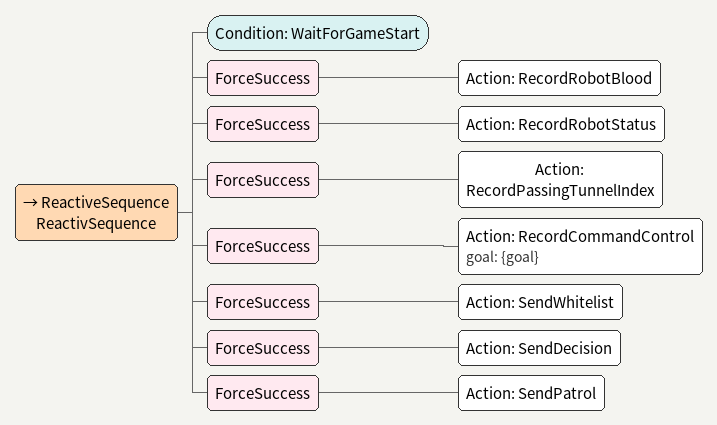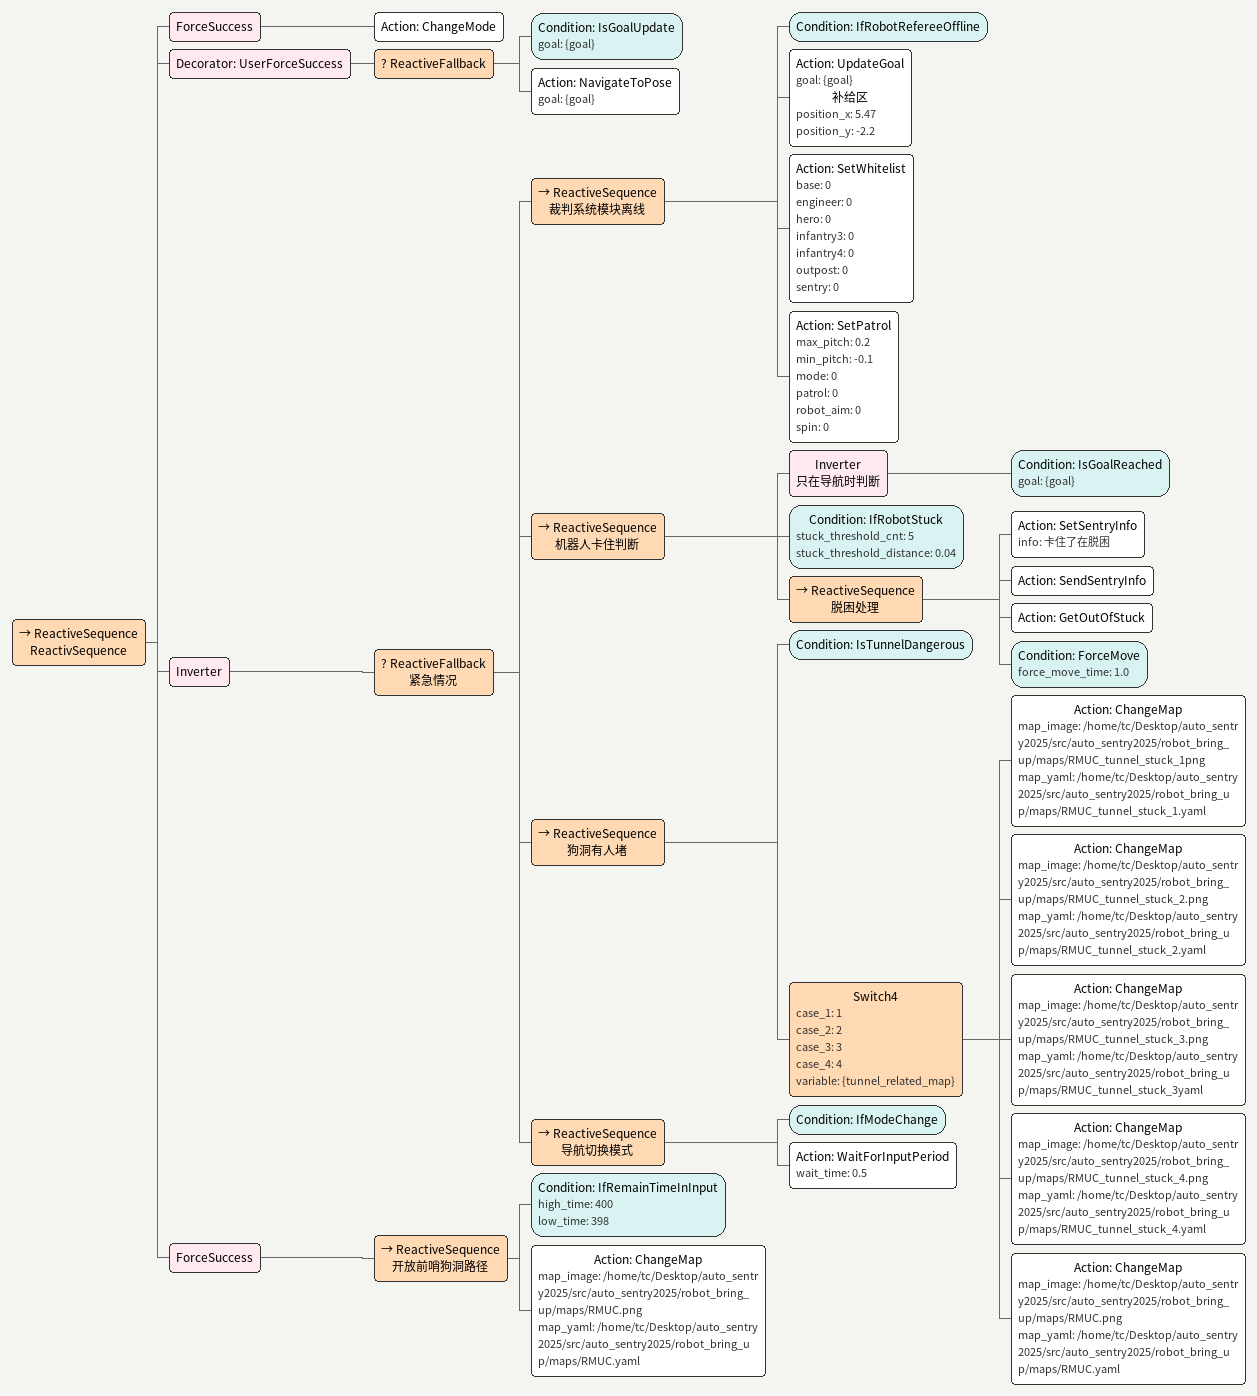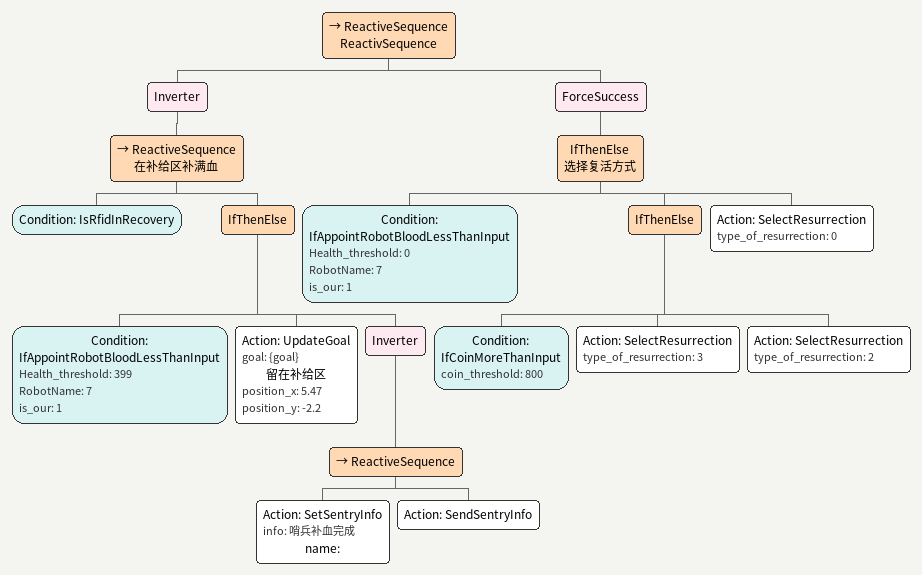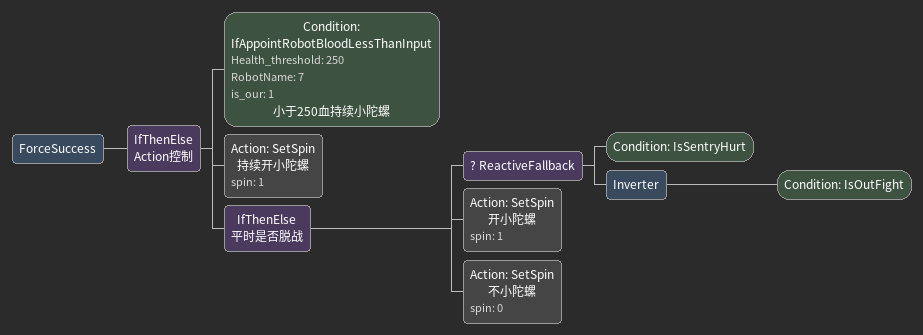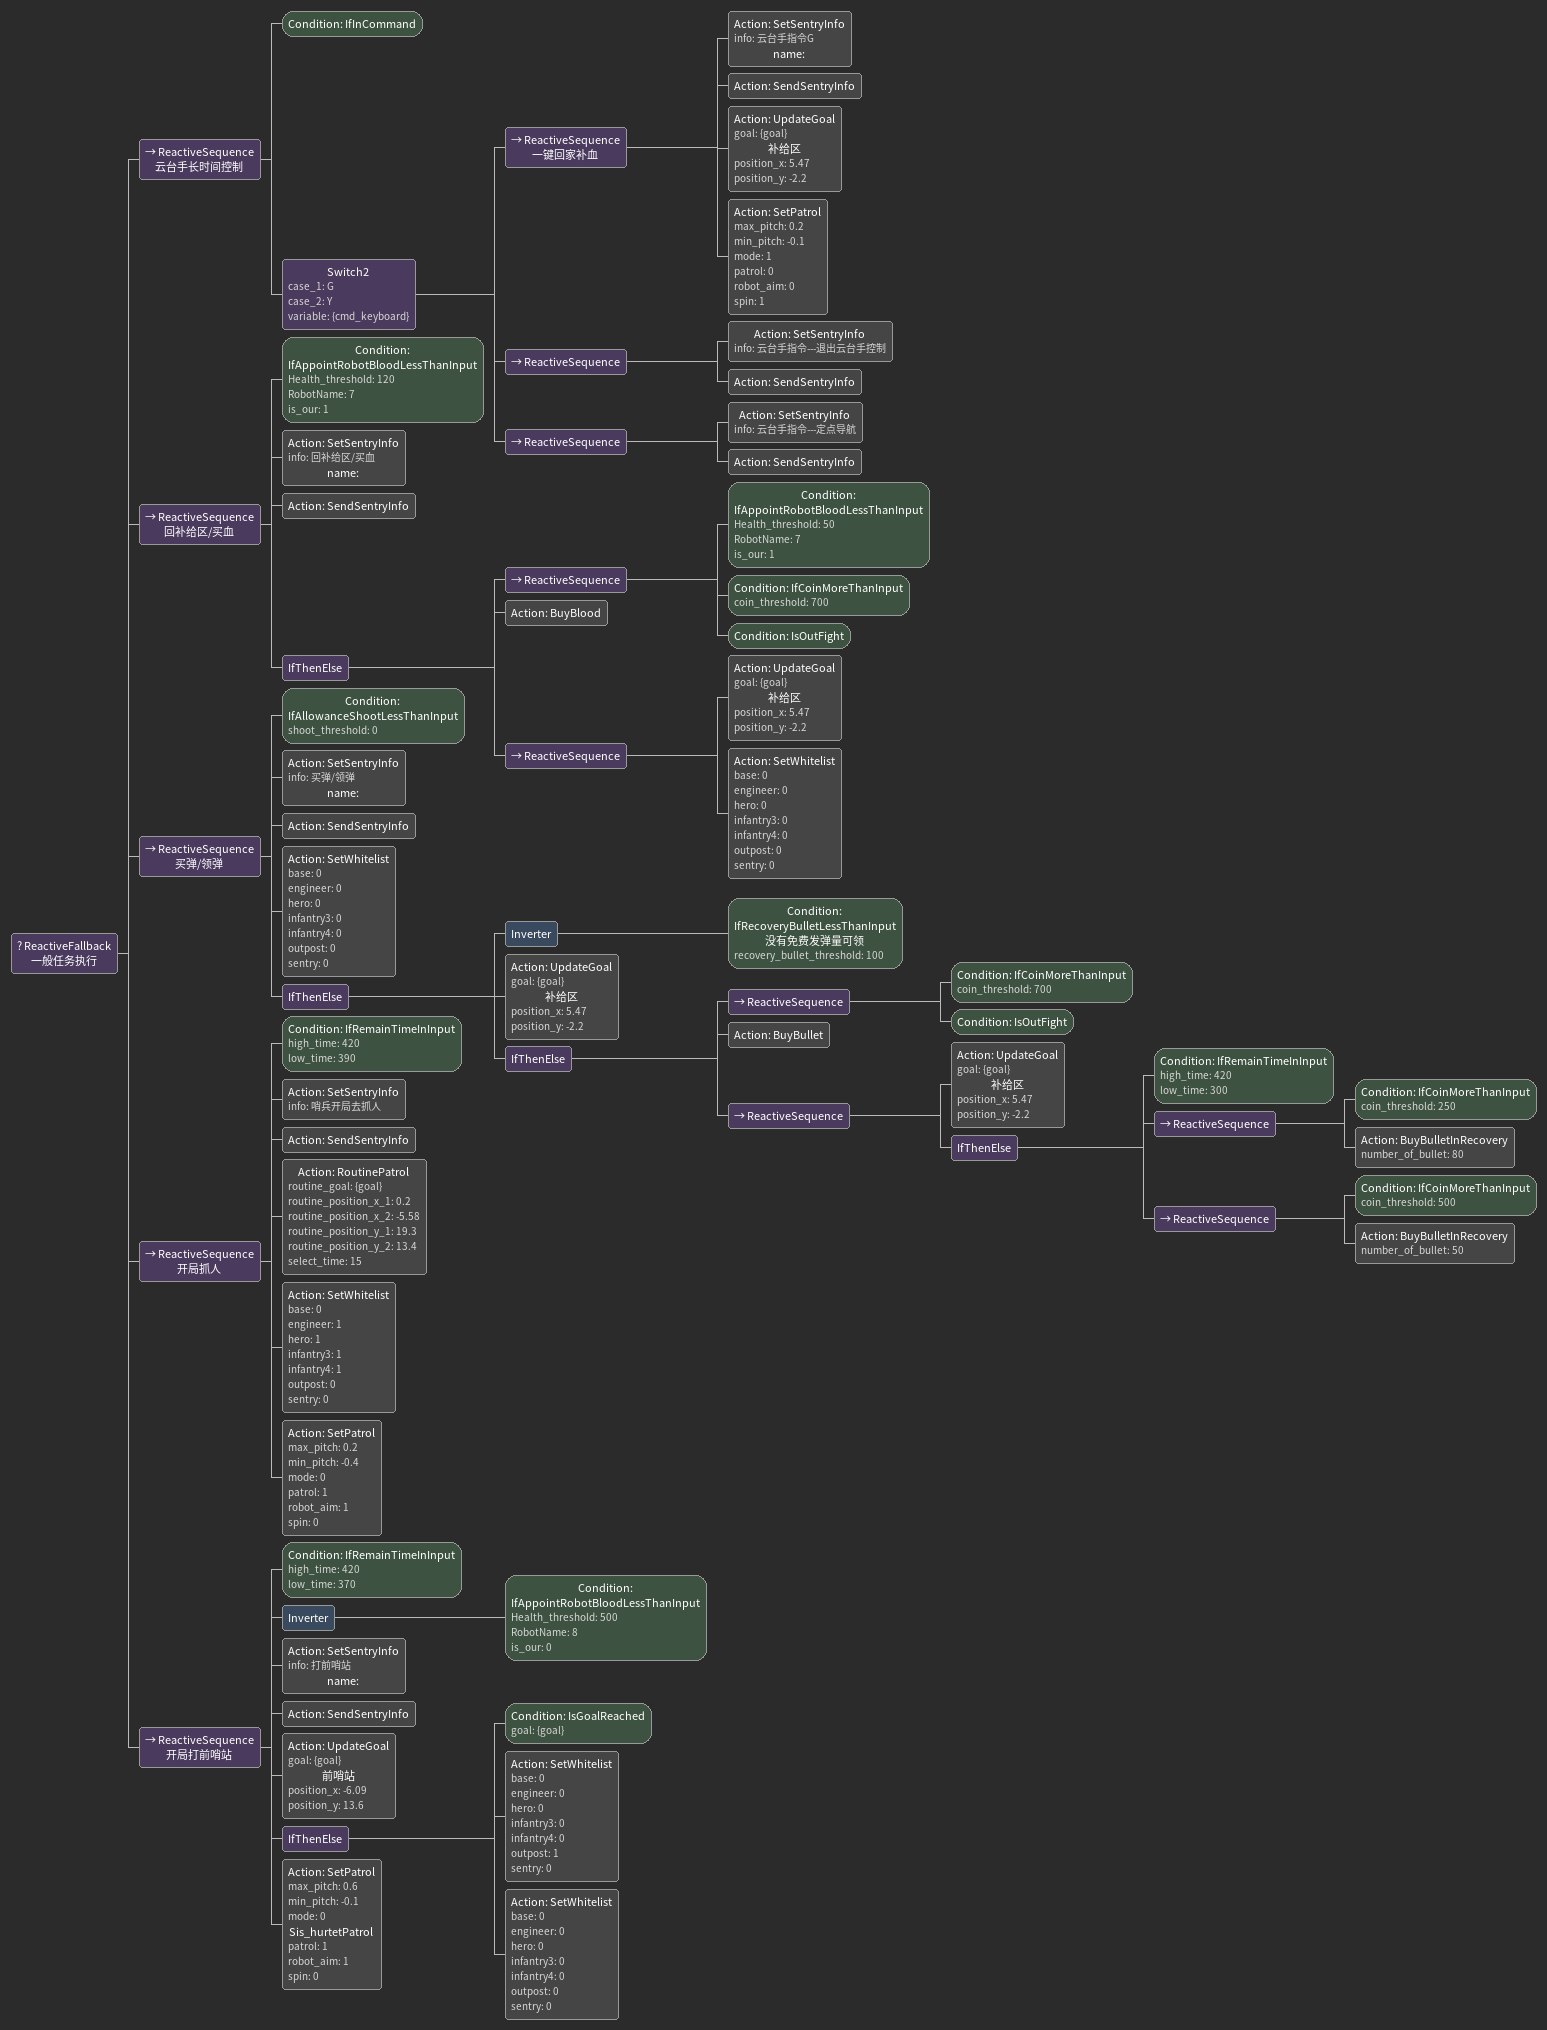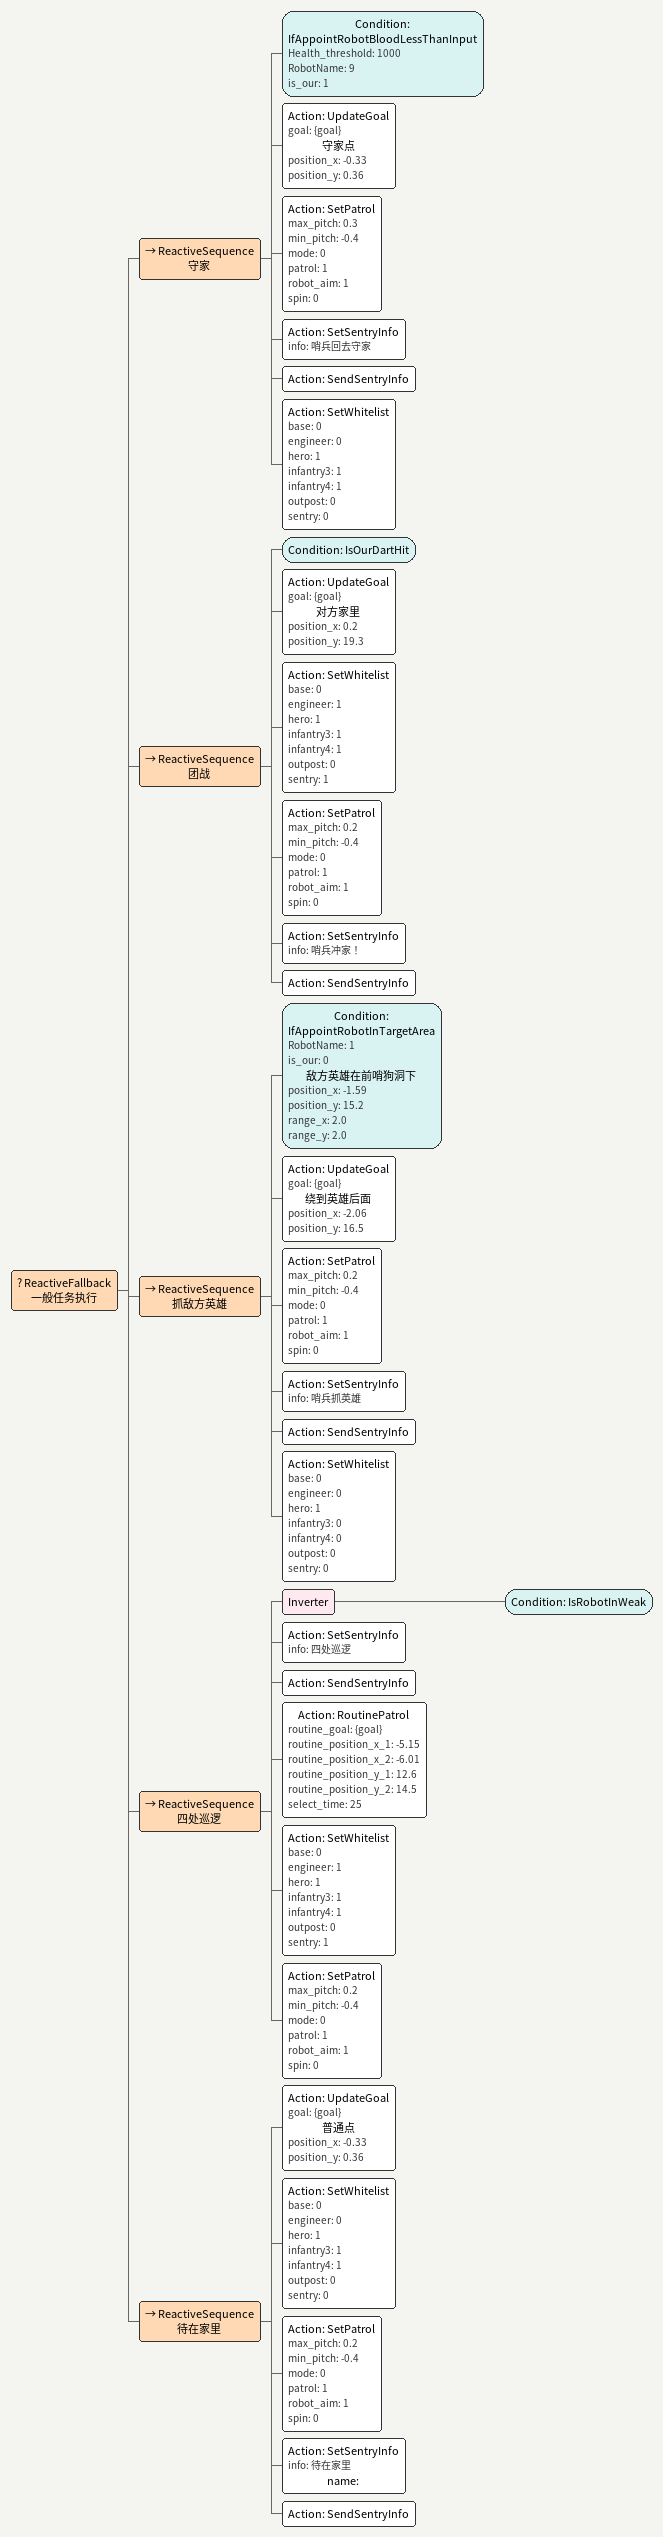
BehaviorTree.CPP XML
<ReactiveSequence name="ReactivSequence">
    <Condition ID="WaitForGameStart"/>
    <ForceSuccess>
        <Action ID="RecordRobotBlood"/>
    </ForceSuccess>
    <ForceSuccess>
        <Action ID="RecordRobotStatus"/>
    </ForceSuccess>
    <ForceSuccess>
        <Action ID="RecordPassingTunnelIndex"/>
    </ForceSuccess>
    <ForceSuccess>
        <Action ID="RecordCommandControl" goal="{goal}"/>
    </ForceSuccess>
    <ForceSuccess>
        <Action ID="SendWhitelist"/>
    </ForceSuccess>
    <ForceSuccess>
        <Action ID="SendDecision"/>
    </ForceSuccess>
    <ForceSuccess>
        <Action ID="SendPatrol"/>
    </ForceSuccess>
</ReactiveSequence>

<ReactiveSequence name="ReactivSequence">
    <ForceSuccess>
        <Action ID="ChangeMode"/>
    </ForceSuccess>
    <Decorator ID="UserForceSuccess">
        <ReactiveFallback>
            <Condition ID="IsGoalUpdate" goal="{goal}"/>
            <Action ID="NavigateToPose" goal="{goal}"/>
        </ReactiveFallback>
    </Decorator>
    <Inverter>
        <ReactiveFallback name="紧急情况">
            <ReactiveSequence name="裁判系统模块离线">
                <Condition ID="IfRobotRefereeOffline"/>
                <Action ID="UpdateGoal" goal="{goal}" name="补给区" position_x="5.47" position_y="-2.2"/>
                <Action ID="SetWhitelist" base="0" engineer="0" hero="0" infantry3="0" infantry4="0" outpost="0" sentry="0"/>
                <Action ID="SetPatrol" max_pitch="0.2" min_pitch="-0.1" mode="0" patrol="0" robot_aim="0" spin="0"/>
            </ReactiveSequence>
            <ReactiveSequence name="机器人卡住判断">
                <Inverter name="只在导航时判断">
                    <Condition ID="IsGoalReached" goal="{goal}"/>
                </Inverter>
                <Condition ID="IfRobotStuck" stuck_threshold_cnt="5" stuck_threshold_distance="0.04"/>
                <ReactiveSequence name="脱困处理">
                    <Action ID="SetSentryInfo" info="卡住了在脱困"/>
                    <Action ID="SendSentryInfo"/>
                    <Action ID="GetOutOfStuck"/>
                    <Condition ID="ForceMove" force_move_time="1.0"/>
                </ReactiveSequence>
            </ReactiveSequence>
            <ReactiveSequence name="狗洞有人堵">
                <Condition ID="IsTunnelDangerous"/>
                <Switch4 case_1="1" case_2="2" case_3="3" case_4="4" variable="{tunnel_related_map}">
                    <Action ID="ChangeMap" map_image="/home/tc/Desktop/auto_sentry2025/src/auto_sentry2025/robot_bring_up/maps/RMUC_tunnel_stuck_1png" map_yaml="/home/tc/Desktop/auto_sentry2025/src/auto_sentry2025/robot_bring_up/maps/RMUC_tunnel_stuck_1.yaml"/>
                    <Action ID="ChangeMap" map_image="/home/tc/Desktop/auto_sentry2025/src/auto_sentry2025/robot_bring_up/maps/RMUC_tunnel_stuck_2.png" map_yaml="/home/tc/Desktop/auto_sentry2025/src/auto_sentry2025/robot_bring_up/maps/RMUC_tunnel_stuck_2.yaml"/>
                    <Action ID="ChangeMap" map_image="/home/tc/Desktop/auto_sentry2025/src/auto_sentry2025/robot_bring_up/maps/RMUC_tunnel_stuck_3.png" map_yaml="/home/tc/Desktop/auto_sentry2025/src/auto_sentry2025/robot_bring_up/maps/RMUC_tunnel_stuck_3yaml"/>
                    <Action ID="ChangeMap" map_image="/home/tc/Desktop/auto_sentry2025/src/auto_sentry2025/robot_bring_up/maps/RMUC_tunnel_stuck_4.png" map_yaml="/home/tc/Desktop/auto_sentry2025/src/auto_sentry2025/robot_bring_up/maps/RMUC_tunnel_stuck_4.yaml"/>
                    <Action ID="ChangeMap" map_image="/home/tc/Desktop/auto_sentry2025/src/auto_sentry2025/robot_bring_up/maps/RMUC.png" map_yaml="/home/tc/Desktop/auto_sentry2025/src/auto_sentry2025/robot_bring_up/maps/RMUC.yaml"/>
                </Switch4>
            </ReactiveSequence>
            <ReactiveSequence name="导航切换模式">
                <Condition ID="IfModeChange"/>
                <Action ID="WaitForInputPeriod" wait_time="0.5"/>
            </ReactiveSequence>
        </ReactiveFallback>
    </Inverter>
    <ForceSuccess>
        <ReactiveSequence name="开放前哨狗洞路径">
            <Condition ID="IfRemainTimeInInput" high_time="400" low_time="398"/>
            <Action ID="ChangeMap" map_image="/home/tc/Desktop/auto_sentry2025/src/auto_sentry2025/robot_bring_up/maps/RMUC.png" map_yaml="/home/tc/Desktop/auto_sentry2025/src/auto_sentry2025/robot_bring_up/maps/RMUC.yaml"/>
        </ReactiveSequence>
    </ForceSuccess>
</ReactiveSequence>

<ReactiveSequence name="ReactivSequence">
    <Inverter>
        <ReactiveSequence name="在补给区补满血">
            <Condition ID="IsRfidInRecovery"/>
            <IfThenElse>
                <Condition Health_threshold="399" ID="IfAppointRobotBloodLessThanInput" RobotName="7" is_our="1"/>
                <Action ID="UpdateGoal" goal="{goal}" name="留在补给区" position_x="5.47" position_y="-2.2"/>
                <Inverter>
                    <ReactiveSequence>
                        <Action ID="SetSentryInfo" info="哨兵补血完成" name=""/>
                        <Action ID="SendSentryInfo"/>
                    </ReactiveSequence>
                </Inverter>
            </IfThenElse>
        </ReactiveSequence>
    </Inverter>
    <ForceSuccess>
        <IfThenElse name="选择复活方式">
            <Condition Health_threshold="0" ID="IfAppointRobotBloodLessThanInput" RobotName="7" is_our="1"/>
            <IfThenElse>
                <Condition ID="IfCoinMoreThanInput" coin_threshold="800"/>
                <Action ID="SelectResurrection" type_of_resurrection="3"/>
                <Action ID="SelectResurrection" type_of_resurrection="2"/>
            </IfThenElse>
            <Action ID="SelectResurrection" type_of_resurrection="0"/>
        </IfThenElse>
    </ForceSuccess>
</ReactiveSequence>

<ForceSuccess>
    <IfThenElse name="Action控制">
        <Condition Health_threshold="250" ID="IfAppointRobotBloodLessThanInput" RobotName="7" is_our="1" name="小于250血持续小陀螺"/>
        <Action ID="SetSpin" name="持续开小陀螺" spin="1"/>
        <IfThenElse name="平时是否脱战">
            <ReactiveFallback>
                <Condition ID="IsSentryHurt"/>
                <Inverter>
                    <Condition ID="IsOutFight"/>
                </Inverter>
            </ReactiveFallback>
            <Action ID="SetSpin" name="开小陀螺" spin="1"/>
            <Action ID="SetSpin" name="不小陀螺" spin="0"/>
        </IfThenElse>
    </IfThenElse>
</ForceSuccess>

<ReactiveFallback name="一般任务执行">
    <ReactiveSequence name="云台手长时间控制">
        <Condition ID="IfInCommand"/>
        <Switch2 case_1="G" case_2="Y" variable="{cmd_keyboard}">
            <ReactiveSequence name="一键回家补血">
                <Action ID="SetSentryInfo" info="云台手指令G" name=""/>
                <Action ID="SendSentryInfo"/>
                <Action ID="UpdateGoal" goal="{goal}" name="补给区" position_x="5.47" position_y="-2.2"/>
                <Action ID="SetPatrol" max_pitch="0.2" min_pitch="-0.1" mode="1" patrol="0" robot_aim="0" spin="1"/>
            </ReactiveSequence>
            <ReactiveSequence>
                <Action ID="SetSentryInfo" info="云台手指令---退出云台手控制"/>
                <Action ID="SendSentryInfo"/>
            </ReactiveSequence>
            <ReactiveSequence>
                <Action ID="SetSentryInfo" info="云台手指令---定点导航"/>
                <Action ID="SendSentryInfo"/>
            </ReactiveSequence>
        </Switch2>
    </ReactiveSequence>
    <ReactiveSequence name="回补给区/买血">
        <Condition Health_threshold="120" ID="IfAppointRobotBloodLessThanInput" RobotName="7" is_our="1"/>
        <Action ID="SetSentryInfo" info="回补给区/买血" name=""/>
        <Action ID="SendSentryInfo"/>
        <IfThenElse>
            <ReactiveSequence>
                <Condition Health_threshold="50" ID="IfAppointRobotBloodLessThanInput" RobotName="7" is_our="1"/>
                <Condition ID="IfCoinMoreThanInput" coin_threshold="700"/>
                <Condition ID="IsOutFight"/>
            </ReactiveSequence>
            <Action ID="BuyBlood"/>
            <ReactiveSequence>
                <Action ID="UpdateGoal" goal="{goal}" name="补给区" position_x="5.47" position_y="-2.2"/>
                <Action ID="SetWhitelist" base="0" engineer="0" hero="0" infantry3="0" infantry4="0" outpost="0" sentry="0"/>
            </ReactiveSequence>
        </IfThenElse>
    </ReactiveSequence>
    <ReactiveSequence name="买弹/领弹">
        <Condition ID="IfAllowanceShootLessThanInput" shoot_threshold="0"/>
        <Action ID="SetSentryInfo" info="买弹/领弹" name=""/>
        <Action ID="SendSentryInfo"/>
        <Action ID="SetWhitelist" base="0" engineer="0" hero="0" infantry3="0" infantry4="0" outpost="0" sentry="0"/>
        <IfThenElse>
            <Inverter>
                <Condition ID="IfRecoveryBulletLessThanInput" name="没有免费发弹量可领" recovery_bullet_threshold="100"/>
            </Inverter>
            <Action ID="UpdateGoal" goal="{goal}" name="补给区" position_x="5.47" position_y="-2.2"/>
            <IfThenElse>
                <ReactiveSequence>
                    <Condition ID="IfCoinMoreThanInput" coin_threshold="700"/>
                    <Condition ID="IsOutFight"/>
                </ReactiveSequence>
                <Action ID="BuyBullet"/>
                <ReactiveSequence>
                    <Action ID="UpdateGoal" goal="{goal}" name="补给区" position_x="5.47" position_y="-2.2"/>
                    <IfThenElse>
                        <Condition ID="IfRemainTimeInInput" high_time="420" low_time="300"/>
                        <ReactiveSequence>
                            <Condition ID="IfCoinMoreThanInput" coin_threshold="250"/>
                            <Action ID="BuyBulletInRecovery" number_of_bullet="80"/>
                        </ReactiveSequence>
                        <ReactiveSequence>
                            <Condition ID="IfCoinMoreThanInput" coin_threshold="500"/>
                            <Action ID="BuyBulletInRecovery" number_of_bullet="50"/>
                        </ReactiveSequence>
                    </IfThenElse>
                </ReactiveSequence>
            </IfThenElse>
        </IfThenElse>
    </ReactiveSequence>
    <ReactiveSequence name="开局抓人">
        <Condition ID="IfRemainTimeInInput" high_time="420" low_time="390"/>
        <Action ID="SetSentryInfo" info="哨兵开局去抓人"/>
        <Action ID="SendSentryInfo"/>
        <Action ID="RoutinePatrol" routine_goal="{goal}" routine_position_x_1="0.2" routine_position_x_2="-5.58" routine_position_y_1="19.3" routine_position_y_2="13.4" select_time="15"/>
        <Action ID="SetWhitelist" base="0" engineer="1" hero="1" infantry3="1" infantry4="1" outpost="0" sentry="0"/>
        <Action ID="SetPatrol" max_pitch="0.2" min_pitch="-0.4" mode="0" patrol="1" robot_aim="1" spin="0"/>
    </ReactiveSequence>
    <ReactiveSequence name="开局打前哨站">
        <Condition ID="IfRemainTimeInInput" high_time="420" low_time="370"/>
        <Inverter>
            <Condition Health_threshold="500" ID="IfAppointRobotBloodLessThanInput" RobotName="8" is_our="0"/>
        </Inverter>
        <Action ID="SetSentryInfo" info="打前哨站" name=""/>
        <Action ID="SendSentryInfo"/>
        <Action ID="UpdateGoal" goal="{goal}" name="前哨站" position_x="-6.09" position_y="13.6"/>
        <IfThenElse>
            <Condition ID="IsGoalReached" goal="{goal}"/>
            <Action ID="SetWhitelist" base="0" engineer="0" hero="0" infantry3="0" infantry4="0" outpost="1" sentry="0"/>
            <Action ID="SetWhitelist" base="0" engineer="0" hero="0" infantry3="0" infantry4="0" outpost="0" sentry="0"/>
        </IfThenElse>
        <Action ID="SetPatrol" max_pitch="0.6" min_pitch="-0.1" mode="0" name="Sis_hurtetPatrol" patrol="1" robot_aim="1" spin="0"/>
    </ReactiveSequence>
</ReactiveFallback>

<ReactiveFallback name="一般任务执行">
    <ReactiveSequence name="守家">
        <Condition Health_threshold="1000" ID="IfAppointRobotBloodLessThanInput" RobotName="9" is_our="1"/>
        <Action ID="UpdateGoal" goal="{goal}" name="守家点" position_x="-0.33" position_y="0.36"/>
        <Action ID="SetPatrol" max_pitch="0.3" min_pitch="-0.4" mode="0" patrol="1" robot_aim="1" spin="0"/>
        <Action ID="SetSentryInfo" info="哨兵回去守家"/>
        <Action ID="SendSentryInfo"/>
        <Action ID="SetWhitelist" base="0" engineer="0" hero="1" infantry3="1" infantry4="1" outpost="0" sentry="0"/>
    </ReactiveSequence>
    <ReactiveSequence name="团战">
        <Condition ID="IsOurDartHit"/>
        <Action ID="UpdateGoal" goal="{goal}" name="对方家里" position_x="0.2" position_y="19.3"/>
        <Action ID="SetWhitelist" base="0" engineer="1" hero="1" infantry3="1" infantry4="1" outpost="0" sentry="1"/>
        <Action ID="SetPatrol" max_pitch="0.2" min_pitch="-0.4" mode="0" patrol="1" robot_aim="1" spin="0"/>
        <Action ID="SetSentryInfo" info="哨兵冲家！"/>
        <Action ID="SendSentryInfo"/>
    </ReactiveSequence>
    <ReactiveSequence name="抓敌方英雄">
        <Condition ID="IfAppointRobotInTargetArea" RobotName="1" is_our="0" name="敌方英雄在前哨狗洞下" position_x="-1.59" position_y="15.2" range_x="2.0" range_y="2.0"/>
        <Action ID="UpdateGoal" goal="{goal}" name="绕到英雄后面" position_x="-2.06" position_y="16.5"/>
        <Action ID="SetPatrol" max_pitch="0.2" min_pitch="-0.4" mode="0" patrol="1" robot_aim="1" spin="0"/>
        <Action ID="SetSentryInfo" info="哨兵抓英雄"/>
        <Action ID="SendSentryInfo"/>
        <Action ID="SetWhitelist" base="0" engineer="0" hero="1" infantry3="0" infantry4="0" outpost="0" sentry="0"/>
    </ReactiveSequence>
    <ReactiveSequence name="四处巡逻">
        <Inverter>
            <Condition ID="IsRobotInWeak"/>
        </Inverter>
        <Action ID="SetSentryInfo" info="四处巡逻"/>
        <Action ID="SendSentryInfo"/>
        <Action ID="RoutinePatrol" routine_goal="{goal}" routine_position_x_1="-5.15" routine_position_x_2="-6.01" routine_position_y_1="12.6" routine_position_y_2="14.5" select_time="25"/>
        <Action ID="SetWhitelist" base="0" engineer="1" hero="1" infantry3="1" infantry4="1" outpost="0" sentry="1"/>
        <Action ID="SetPatrol" max_pitch="0.2" min_pitch="-0.4" mode="0" patrol="1" robot_aim="1" spin="0"/>
    </ReactiveSequence>
    <ReactiveSequence name="待在家里">
        <Action ID="UpdateGoal" goal="{goal}" name="普通点" position_x="-0.33" position_y="0.36"/>
        <Action ID="SetWhitelist" base="0" engineer="0" hero="1" infantry3="1" infantry4="1" outpost="0" sentry="0"/>
        <Action ID="SetPatrol" max_pitch="0.2" min_pitch="-0.4" mode="0" patrol="1" robot_aim="1" spin="0"/>
        <Action ID="SetSentryInfo" info="待在家里" name=""/>
        <Action ID="SendSentryInfo"/>
    </ReactiveSequence>
</ReactiveFallback>
